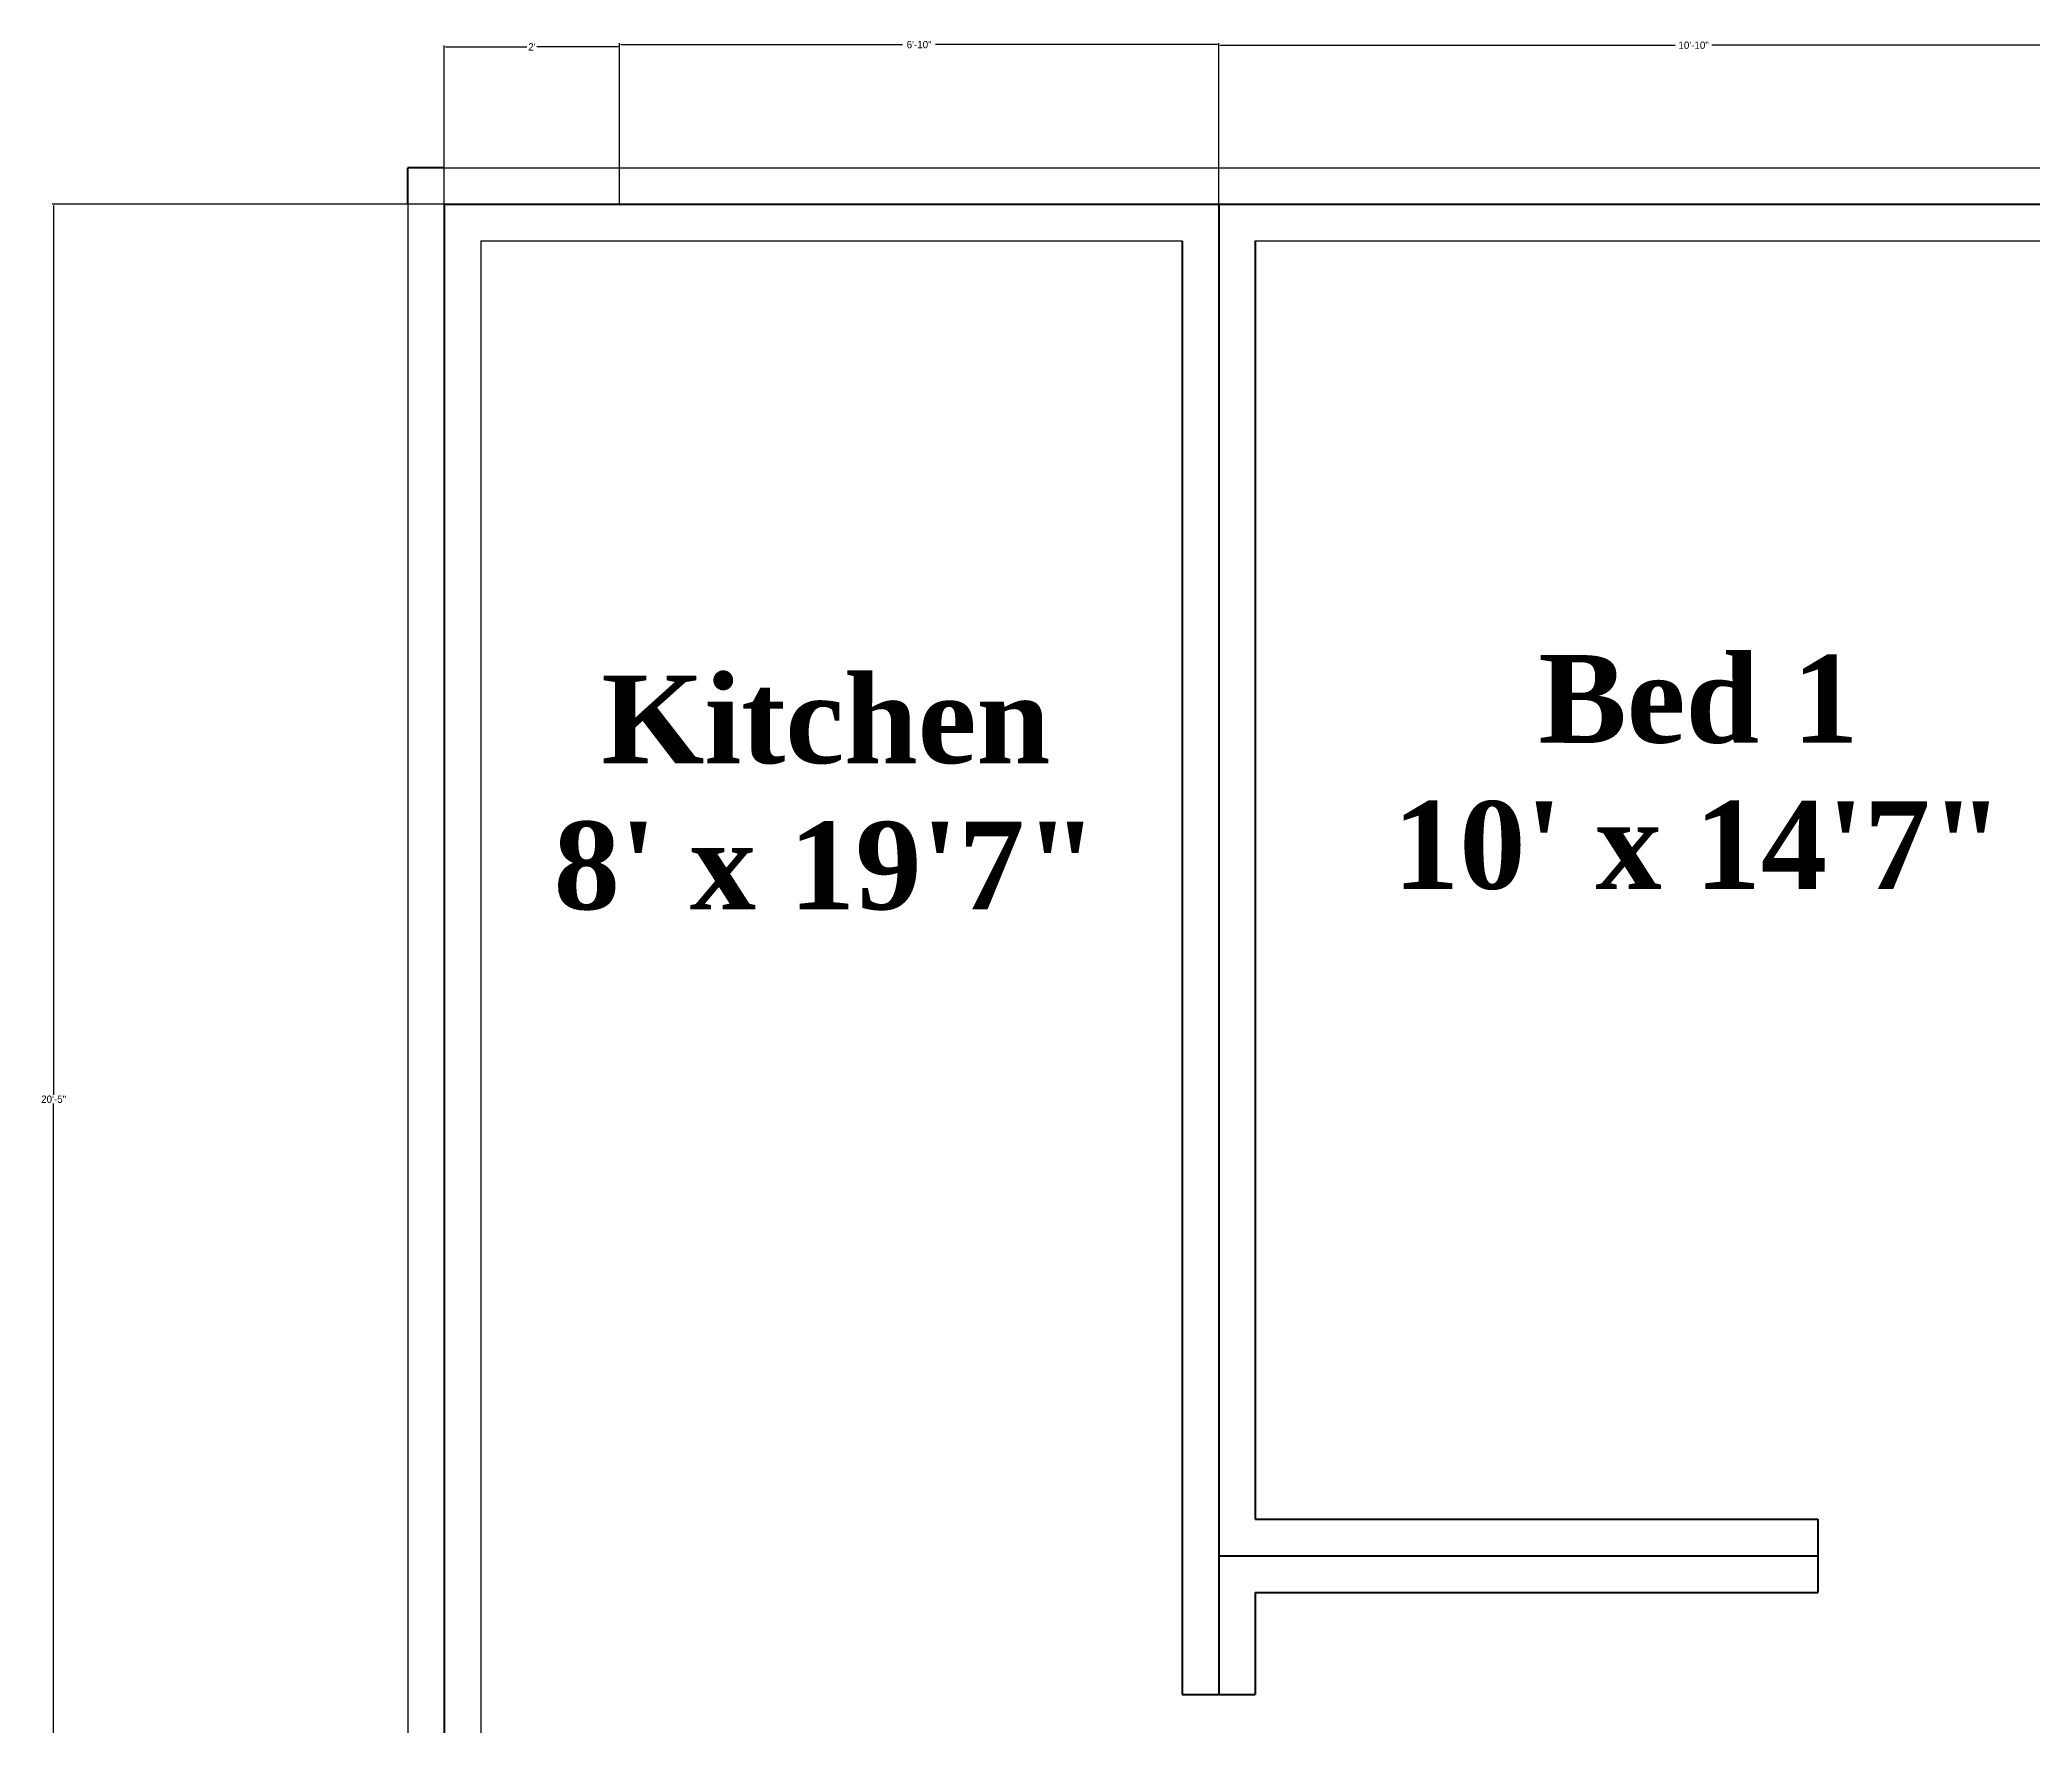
# Model space of a CAD drawing. Header units: inches. Extents: x 702 to 1903, y 288 to 1112.
# Drawn here: x 1378.4 to 1651.1, y 881.2 to 1111.9 of the extents above; entities that cross this region are included whole.
import ezdxf

# ---------------------------------------------------------------- set-up
doc = ezdxf.new("R2010")
doc.units = ezdxf.units.IN
doc.header["$MEASUREMENT"] = 0
doc.dimstyles.get("Standard").update_dxf_attribs({"dimtxt": 1, "dimasz": 0.18, "dimexe": 0.18, "dimexo": 0.0625, "dimgap": 0.09, "dimtad": 0, "dimtih": 1, "dimtoh": 1, "dimdec": 0, "dimzin": 2, "dimdsep": 46, "dimlunit": 4, "dimtxsty": 'Standard', "dimcen": 0.09, "dimclrt": 6, "dimadec": 0, "dimazin": 0, "dimtfac": 1, "dimtdec": 0, "dimtofl": 0, "dimtmove": 0, "dimatfit": 3, "dimfxl": 1, "dimtolj": 1, "dimtzin": 0, "dimarcsym": 0})

# ---------------------------------------------------------------- blocks, each defined once
blk = doc.blocks.new('*D50')
at = {"color": 0, "lineweight": -2}
for p, q in [((1433.78, 1089.46), (1433.78, 1111.13)), ((1433.96, 1110.95), (1445.1, 1110.95)), ((1457.6, 1110.95), (1446.45, 1110.95)), ((1457.78, 1089.46), (1457.78, 1111.13))]:
    blk.add_line(p, q, dxfattribs=at)
at = {"color": 0}
for points in [[(1433.96, 1110.98), (1433.96, 1110.92), (1433.78, 1110.95)], [(1457.6, 1110.98), (1457.6, 1110.92), (1457.78, 1110.95)]]:
    blk.add_solid(points, dxfattribs=at)
at = {"layer": 'Defpoints', "color": 0}
for p in [(1457.78, 1110.95), (1433.78, 1089.4), (1457.78, 1089.4)]:
    blk.add_point(p, dxfattribs=at)
at = {"color": 6, "lineweight": 100, "insert": (1445.78, 1110.95), "char_height": 1, "attachment_point": 5}
blk.add_mtext("\\A1;2'", dxfattribs=at)
blk = doc.blocks.new('*D51')
at = {"color": 0, "lineweight": -2}
for p, q in [((1457.78, 1089.46), (1457.78, 1111.44)), ((1457.96, 1111.26), (1496.52, 1111.26)), ((1539.6, 1111.26), (1501.03, 1111.26)), ((1539.78, 1089.46), (1539.78, 1111.44))]:
    blk.add_line(p, q, dxfattribs=at)
at = {"color": 0}
for points in [[(1457.96, 1111.29), (1457.96, 1111.23), (1457.78, 1111.26)], [(1539.6, 1111.29), (1539.6, 1111.23), (1539.78, 1111.26)]]:
    blk.add_solid(points, dxfattribs=at)
at = {"layer": 'Defpoints', "color": 0}
for p in [(1539.78, 1111.26), (1457.78, 1089.4), (1539.78, 1089.4)]:
    blk.add_point(p, dxfattribs=at)
at = {"color": 6, "lineweight": 100, "insert": (1498.78, 1111.26), "char_height": 1, "attachment_point": 5}
blk.add_mtext('\\A1;6\'-10"', dxfattribs=at)
blk = doc.blocks.new('*D52')
at = {"color": 0, "lineweight": -2}
for p, q in [((1539.78, 1089.46), (1539.78, 1111.36)), ((1539.96, 1111.18), (1602.27, 1111.18)), ((1669.6, 1111.18), (1607.28, 1111.18)), ((1669.78, 1089.46), (1669.78, 1111.36))]:
    blk.add_line(p, q, dxfattribs=at)
at = {"color": 0}
for points in [[(1539.96, 1111.21), (1539.96, 1111.15), (1539.78, 1111.18)], [(1669.6, 1111.21), (1669.6, 1111.15), (1669.78, 1111.18)]]:
    blk.add_solid(points, dxfattribs=at)
at = {"layer": 'Defpoints', "color": 0}
for p in [(1539.78, 1111.18), (1539.78, 1089.4), (1669.78, 1089.4)]:
    blk.add_point(p, dxfattribs=at)
at = {"color": 6, "lineweight": 100, "insert": (1604.78, 1111.18), "char_height": 1, "attachment_point": 5}
blk.add_mtext('\\A1;10\'-10"', dxfattribs=at)
blk = doc.blocks.new('*D69')
at = {"color": 0, "lineweight": -2}
for p, q in [((1433.71, 1089.4), (1380.14, 1089.4)), ((1380.32, 1089.22), (1380.32, 967.49)), ((1380.32, 844.58), (1380.32, 966.31)), ((1433.71, 844.4), (1380.14, 844.4))]:
    blk.add_line(p, q, dxfattribs=at)
at = {"color": 0}
for points in [[(1380.29, 1089.22), (1380.35, 1089.22), (1380.32, 1089.4)], [(1380.29, 844.58), (1380.35, 844.58), (1380.32, 844.4)]]:
    blk.add_solid(points, dxfattribs=at)
at = {"layer": 'Defpoints', "color": 0}
for p in [(1380.32, 1089.4), (1433.78, 1089.4), (1433.78, 844.4)]:
    blk.add_point(p, dxfattribs=at)
at = {"color": 6, "insert": (1380.32, 966.9), "char_height": 1, "attachment_point": 5}
blk.add_mtext('\\A1;20\'-5"', dxfattribs=at)

msp = doc.modelspace()

# ---------------------------------------------------------------- linework, layer by layer
at = {"lineweight": 100}
for p, q in [((1428.78, 1089.4), (1428.78, 1094.4)), ((1433.78, 1094.4), (1428.78, 1094.4)), ((1534.78, 1084.4), (1534.78, 904.4)), ((1544.78, 1084.4), (1544.78, 909.4)), ((1544.78, 909.4), (1621.78, 909.4)), ((1621.78, 909.4), (1621.78, 899.4)), ((1534.78, 904.4), (1534.78, 885.4)), ((1544.78, 899.4), (1544.78, 885.4)), ((1544.78, 899.4), (1621.78, 899.4)), ((1534.78, 885.4), (1544.78, 885.4))]:
    msp.add_line(p, q, dxfattribs=at)
for p, q in [((1433.78, 1094.4), (1457.78, 1094.4)), ((1457.78, 1094.4), (1539.78, 1094.4)), ((1539.78, 1094.4), (1669.78, 1094.4)), ((1428.78, 1089.4), (1428.78, 849.4)), ((1438.78, 1084.4), (1457.78, 1084.4)), ((1438.78, 1084.4), (1438.78, 849.46)), ((1457.78, 1084.4), (1534.78, 1084.4)), ((1544.78, 1084.4), (1664.78, 1084.4))]:
    msp.add_line(p, q)
at = {"color": 6, "lineweight": 100}
for p, q in [((1433.78, 1089.4), (1457.78, 1089.4)), ((1433.78, 1089.4), (1433.78, 844.4)), ((1457.78, 1089.4), (1539.78, 1089.4)), ((1539.78, 1089.4), (1669.78, 1089.4)), ((1539.78, 1089.4), (1539.78, 904.4)), ((1539.78, 904.4), (1539.78, 885.4)), ((1539.78, 904.4), (1621.78, 904.4))]:
    msp.add_line(p, q, dxfattribs=at)
at = {"color": 3}
msp.add_line((1433.78, 1089.4), (1433.78, 844.4), dxfattribs=at)

# ---------------------------------------------------------------- texts
at = {"color": 5, "lineweight": 100, "char_height": 12, "width": 106, "attachment_point": 2}
for s, insert in [('{\\fTimes New Roman|b1|i0|c0|p18;\\C4;Bed 1\\P10\' x 14\'7"}', (1605.44, 1027.7)), ('{\\fTimes New Roman|b1|i0|c0|p18;\\C4;Kitchen\\P8\' x 19\'7"}', (1486.01, 1024.9))]:
    msp.add_mtext(s, dxfattribs=dict(at, insert=insert))

# ---------------------------------------------------------------- dimensions: what is measured, and where the dimension line sits
at = {"lineweight": 100}
for base, p1, p2, picture, middle in [((1457.78, 1110.95), (1433.78, 1089.4), (1457.78, 1089.4), '*D50', (1445.78, 1110.95)), ((1539.78, 1111.26), (1457.78, 1089.4), (1539.78, 1089.4), '*D51', (1498.78, 1111.26)), ((1539.78, 1111.18), (1669.78, 1089.4), (1539.78, 1089.4), '*D52', (1604.78, 1111.18))]:
    dim = msp.add_linear_dim(base=base, p1=p1, p2=p2, dimstyle='Standard', dxfattribs=at)
    dim.commit()
    dim.dimension.update_dxf_attribs({"geometry": picture, "text_midpoint": middle})
dim = msp.add_linear_dim(base=(1380.32, 1089.4), p1=(1433.78, 844.4), p2=(1433.78, 1089.4), angle=90, dimstyle='Standard')
dim.commit()
dim.dimension.update_dxf_attribs({"geometry": '*D69', "text_midpoint": (1380.32, 966.9)})

doc.saveas('drawing.dxf')
